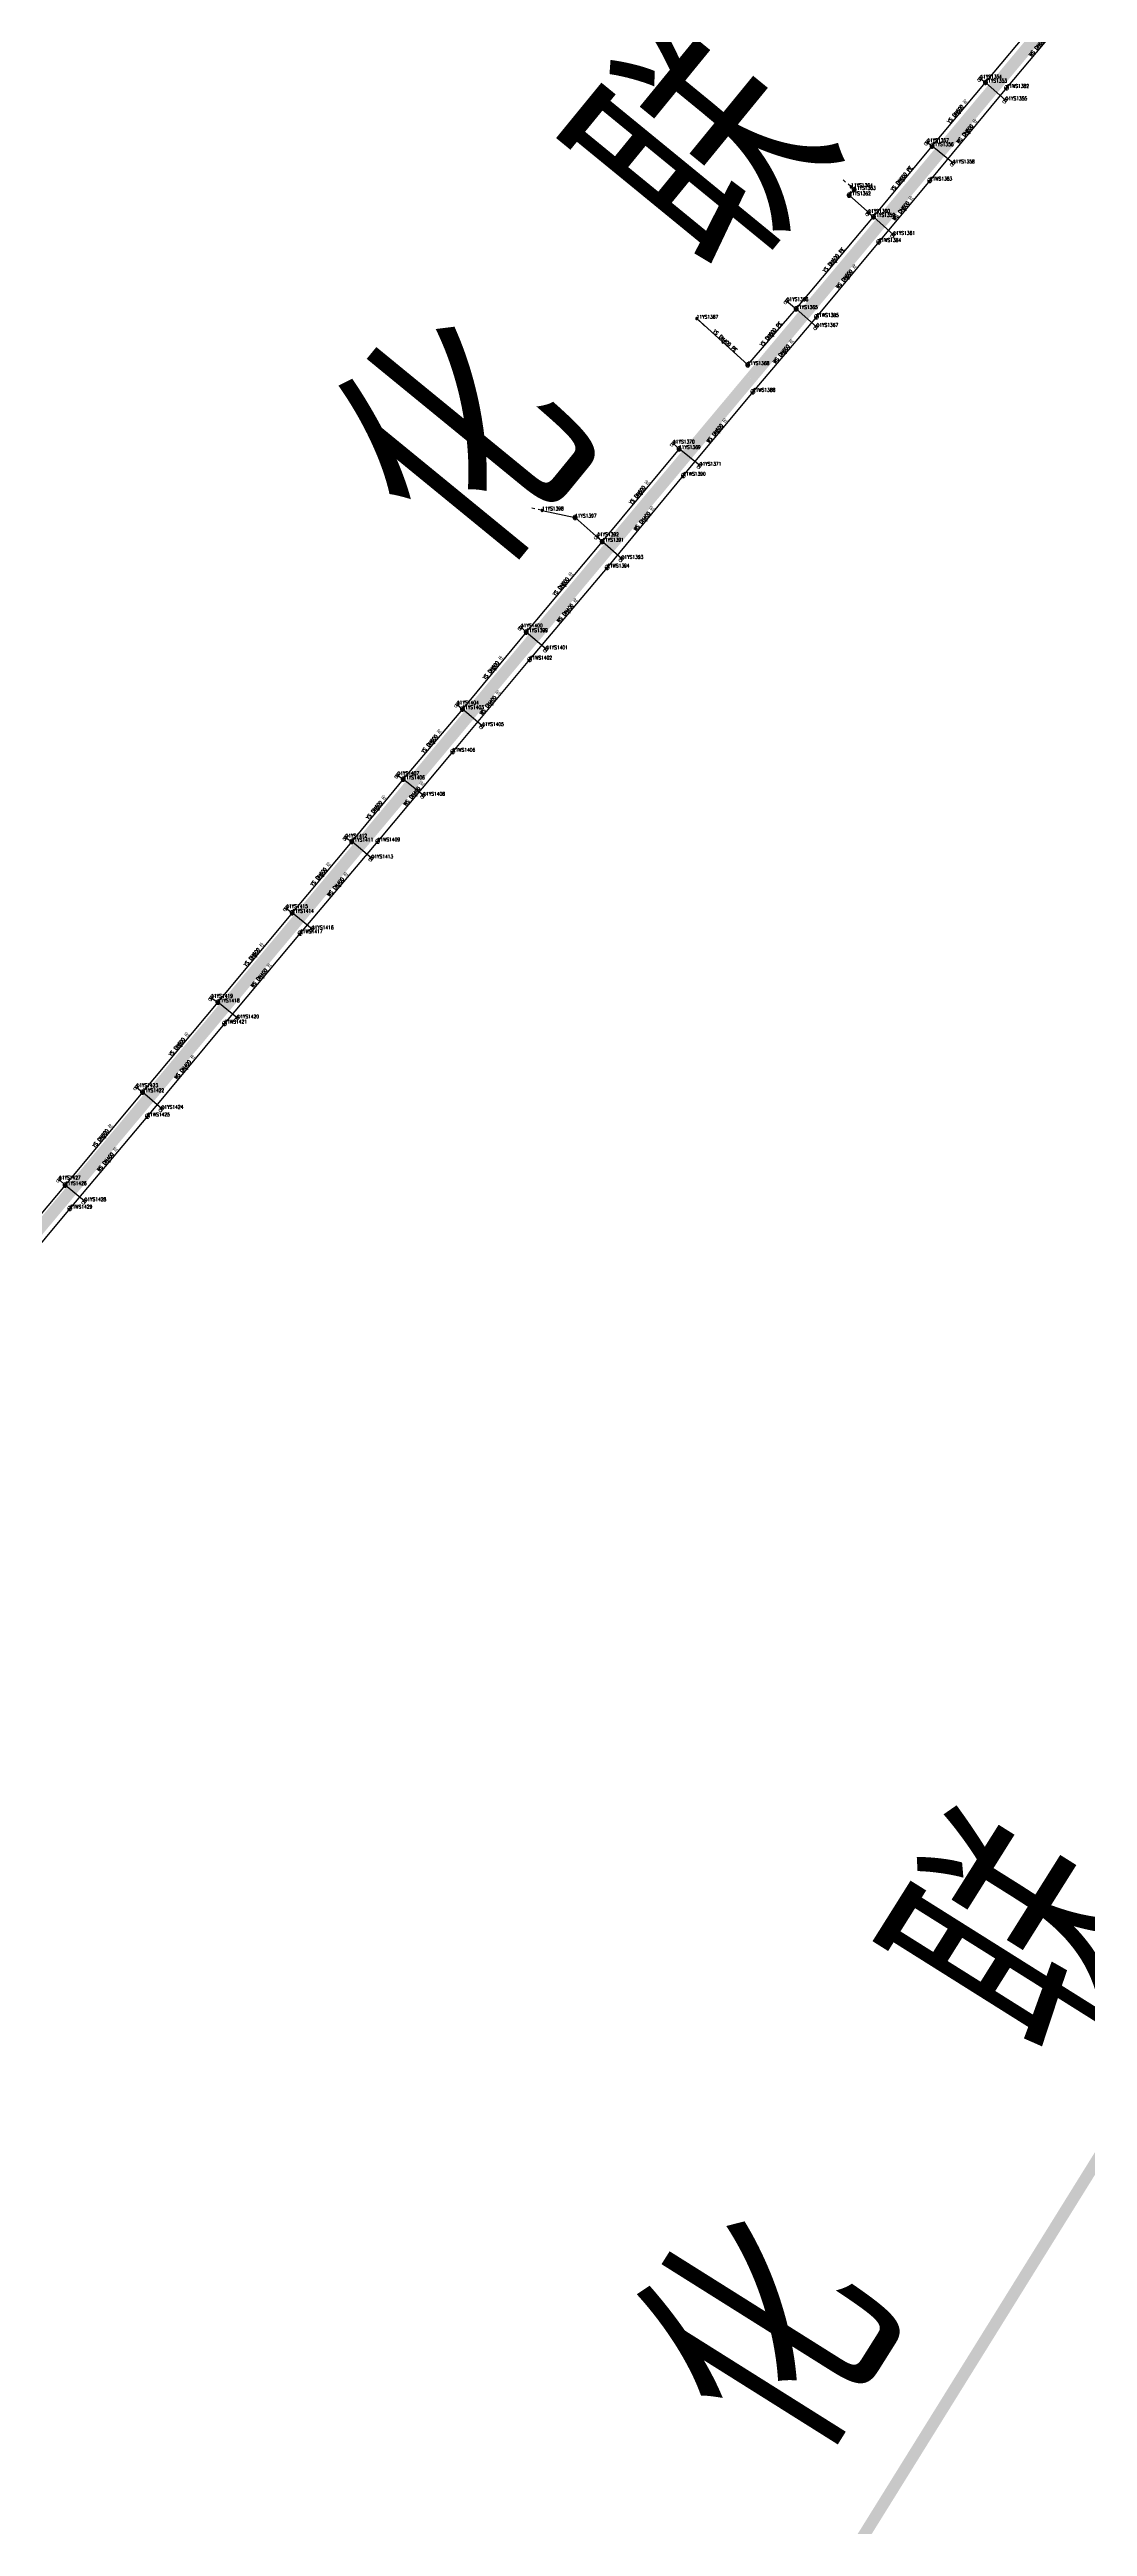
# Model space of a CAD drawing. Extents: x 78813 to 99477, y 2421021 to 2448125.
# Drawn here: x 83394 to 83654, y 2435927 to 2436549 of the extents above; entities that cross this region are included whole.
import ezdxf
from ezdxf.enums import TextEntityAlignment as Align

# ---------------------------------------------------------------- set-up
doc = ezdxf.new("R2010")
doc.units = 0
doc.set_wipeout_variables(frame=1)
doc.layers.get('0').update_dxf_attribs({"linetype": 'CONTINUOUS'})
for name, color, linetype in [('DX_WS', 16, 'CONTINUOUS'), ('DX_YS', 42, 'CONTINUOUS'), ('道路', 5, 'CONTINUOUS')]:
    doc.layers.add(name, color=color, linetype=linetype)
doc.layers.add('WSLINE', color=7, linetype='CONTINUOUS', true_color=0x7f0000)
doc.layers.add('YSLINE', color=7, linetype='CONTINUOUS', true_color=0xcc9900)
doc.layers.add('道路名称', color=7, linetype='CONTINUOUS', lineweight=0)
doc.styles.add('CcNameZT', font='txt.SHX', dxfattribs={"width": 0.8, "bigfont": 'HZTXT.SHX'})
doc.styles.get("Standard").update_dxf_attribs({"font": 'txt.shx', "bigfont": 'hztxt.shx'})
doc.styles.add('宋体0.7', font='', dxfattribs={"width": 0.7})
doc.styles.get('宋体0.7').set_extended_font_data('SimSun')

# ---------------------------------------------------------------- blocks, each defined once
blk = doc.blocks.new('GC546')
at = {"color": 0}
for p in [(0.866, 0.5), (0.866, -0.5)]:
    blk.add_line(p, (0, 0), dxfattribs=at)
blk = doc.blocks.new('PS污水井')
blk.add_lwpolyline([(1, 0), (1, 0.1), (1, 0.1), (1, 0.2), (1, 0.3), (0.9, 0.3), (0.9, 0.4), (0.9, 0.5), (0.8, 0.5), (0.8, 0.6), (0.8, 0.6), (0.7, 0.7), (0.7, 0.7), (0.6, 0.8), (0.6, 0.8), (0.5, 0.9), (0.4, 0.9), (0.4, 0.9), (0.3, 1), (0.2, 1), (0.2, 1), (0.1, 1), (0, 1), (0, 1), (-0.1, 1), (-0.2, 1), (-0.2, 1), (-0.3, 1), (-0.4, 0.9), (-0.4, 0.9), (-0.5, 0.9), (-0.6, 0.8), (-0.6, 0.8), (-0.7, 0.7), (-0.7, 0.7), (-0.8, 0.6), (-0.8, 0.6), (-0.8, 0.5), (-0.9, 0.5), (-0.9, 0.4), (-0.9, 0.3), (-1, 0.3), (-1, 0.2), (-1, 0.1), (-1, 0.1), (-1, 0), (-1, -0.1), (-1, -0.1), (-1, -0.2), (-1, -0.3), (-0.9, -0.3), (-0.9, -0.4), (-0.9, -0.5), (-0.8, -0.5), (-0.8, -0.6), (-0.8, -0.6), (-0.7, -0.7), (-0.7, -0.7), (-0.6, -0.8), (-0.6, -0.8), (-0.5, -0.9), (-0.4, -0.9), (-0.4, -0.9), (-0.3, -1), (-0.2, -1), (-0.2, -1), (-0.1, -1), (0, -1), (0, -1), (0.1, -1), (0.2, -1), (0.2, -1), (0.3, -1), (0.4, -0.9), (0.4, -0.9), (0.5, -0.9), (0.6, -0.8), (0.6, -0.8), (0.7, -0.7), (0.7, -0.7), (0.8, -0.6), (0.8, -0.6), (0.8, -0.5), (0.9, -0.5), (0.9, -0.4), (0.9, -0.3), (1, -0.3), (1, -0.2), (1, -0.1), (1, 0)], close=True)
blk.add_wipeout([(1, 0), (1, 0.1), (1, 0.1), (1, 0.2), (1, 0.3), (0.9, 0.3), (0.9, 0.4), (0.9, 0.5), (0.8, 0.5), (0.8, 0.6), (0.8, 0.6), (0.7, 0.7), (0.7, 0.7), (0.6, 0.8), (0.6, 0.8), (0.5, 0.9), (0.4, 0.9), (0.4, 0.9), (0.3, 1), (0.2, 1), (0.2, 1), (0.1, 1), (0, 1), (0, 1), (-0.1, 1), (-0.2, 1), (-0.2, 1), (-0.3, 1), (-0.4, 0.9), (-0.4, 0.9), (-0.5, 0.9), (-0.6, 0.8), (-0.6, 0.8), (-0.7, 0.7), (-0.7, 0.7), (-0.8, 0.6), (-0.8, 0.6), (-0.8, 0.5), (-0.9, 0.5), (-0.9, 0.4), (-0.9, 0.3), (-1, 0.3), (-1, 0.2), (-1, 0.1), (-1, 0.1), (-1, 0), (-1, -0.1), (-1, -0.1), (-1, -0.2), (-1, -0.3), (-0.9, -0.3), (-0.9, -0.4), (-0.9, -0.5), (-0.8, -0.5), (-0.8, -0.6), (-0.8, -0.6), (-0.7, -0.7), (-0.7, -0.7), (-0.6, -0.8), (-0.6, -0.8), (-0.5, -0.9), (-0.4, -0.9), (-0.4, -0.9), (-0.3, -1), (-0.2, -1), (-0.2, -1), (-0.1, -1), (0, -1), (0, -1), (0.1, -1), (0.2, -1), (0.2, -1), (0.3, -1), (0.4, -0.9), (0.4, -0.9), (0.5, -0.9), (0.6, -0.8), (0.6, -0.8), (0.7, -0.7), (0.7, -0.7), (0.8, -0.6), (0.8, -0.6), (0.8, -0.5), (0.9, -0.5), (0.9, -0.4), (0.9, -0.3), (1, -0.3), (1, -0.2), (1, -0.1)])
for p, q in [((-1, 0), (0, 0)), ((0, 1), (0, 0)), ((0, 0), (0, -1)), ((0, 0), (1, 0))]:
    blk.add_line(p, q)
blk = doc.blocks.new('PS非普查')
blk.add_lwpolyline([(3.7, 0), (5.3, 0)])
blk.add_wipeout([(0.5, 0), (0.5, 0), (0.5, 0.1), (0.5, 0.1), (0.5, 0.1), (0.5, 0.2), (0.5, 0.2), (0.4, 0.2), (0.4, 0.3), (0.4, 0.3), (0.4, 0.3), (0.4, 0.3), (0.3, 0.4), (0.3, 0.4), (0.3, 0.4), (0.2, 0.4), (0.2, 0.4), (0.2, 0.5), (0.2, 0.5), (0.1, 0.5), (0.1, 0.5), (0.1, 0.5), (0, 0.5), (0, 0.5), (-0.1, 0.5), (-0.1, 0.5), (-0.1, 0.5), (-0.2, 0.5), (-0.2, 0.5), (-0.2, 0.4), (-0.3, 0.4), (-0.3, 0.4), (-0.3, 0.4), (-0.3, 0.4), (-0.4, 0.3), (-0.4, 0.3), (-0.4, 0.3), (-0.4, 0.3), (-0.4, 0.2), (-0.5, 0.2), (-0.5, 0.2), (-0.5, 0.1), (-0.5, 0.1), (-0.5, 0.1), (-0.5, 0), (-0.5, 0), (-0.5, 0), (-0.5, -0.1), (-0.5, -0.1), (-0.5, -0.1), (-0.5, -0.2), (-0.5, -0.2), (-0.4, -0.2), (-0.4, -0.3), (-0.4, -0.3), (-0.4, -0.3), (-0.4, -0.3), (-0.3, -0.4), (-0.3, -0.4), (-0.3, -0.4), (-0.3, -0.4), (-0.2, -0.4), (-0.2, -0.5), (-0.2, -0.5), (-0.1, -0.5), (-0.1, -0.5), (-0.1, -0.5), (0, -0.5), (0, -0.5), (0.1, -0.5), (0.1, -0.5), (0.1, -0.5), (0.2, -0.5), (0.2, -0.5), (0.2, -0.4), (0.2, -0.4), (0.3, -0.4), (0.3, -0.4), (0.3, -0.4), (0.4, -0.3), (0.4, -0.3), (0.4, -0.3), (0.4, -0.3), (0.4, -0.2), (0.5, -0.2), (0.5, -0.2), (0.5, -0.1), (0.5, -0.1), (0.5, -0.1)])
blk.add_line((0.5, 0), (2.1, 0))
blk.add_lwpolyline([(0.5, 0), (0.5, 0), (0.5, 0.1), (0.5, 0.1), (0.5, 0.1), (0.5, 0.2), (0.5, 0.2), (0.4, 0.2), (0.4, 0.3), (0.4, 0.3), (0.4, 0.3), (0.4, 0.3), (0.3, 0.4), (0.3, 0.4), (0.3, 0.4), (0.2, 0.4), (0.2, 0.4), (0.2, 0.5), (0.2, 0.5), (0.1, 0.5), (0.1, 0.5), (0.1, 0.5), (0, 0.5), (0, 0.5), (-0.1, 0.5), (-0.1, 0.5), (-0.1, 0.5), (-0.2, 0.5), (-0.2, 0.5), (-0.2, 0.4), (-0.3, 0.4), (-0.3, 0.4), (-0.3, 0.4), (-0.3, 0.4), (-0.4, 0.3), (-0.4, 0.3), (-0.4, 0.3), (-0.4, 0.3), (-0.4, 0.2), (-0.5, 0.2), (-0.5, 0.2), (-0.5, 0.1), (-0.5, 0.1), (-0.5, 0.1), (-0.5, 0), (-0.5, 0), (-0.5, 0), (-0.5, -0.1), (-0.5, -0.1), (-0.5, -0.1), (-0.5, -0.2), (-0.5, -0.2), (-0.4, -0.2), (-0.4, -0.3), (-0.4, -0.3), (-0.4, -0.3), (-0.4, -0.3), (-0.3, -0.4), (-0.3, -0.4), (-0.3, -0.4), (-0.3, -0.4), (-0.2, -0.4), (-0.2, -0.5), (-0.2, -0.5), (-0.1, -0.5), (-0.1, -0.5), (-0.1, -0.5), (0, -0.5), (0, -0.5), (0.1, -0.5), (0.1, -0.5), (0.1, -0.5), (0.2, -0.5), (0.2, -0.5), (0.2, -0.4), (0.2, -0.4), (0.3, -0.4), (0.3, -0.4), (0.3, -0.4), (0.4, -0.3), (0.4, -0.3), (0.4, -0.3), (0.4, -0.3), (0.4, -0.2), (0.5, -0.2), (0.5, -0.2), (0.5, -0.1), (0.5, -0.1), (0.5, -0.1), (0.5, 0)], close=True)
blk = doc.blocks.new('PS雨水井')
blk.add_lwpolyline([(1, 0), (1, 0.1), (1, 0.1), (1, 0.2), (1, 0.3), (0.9, 0.3), (0.9, 0.4), (0.9, 0.5), (0.8, 0.5), (0.8, 0.6), (0.8, 0.6), (0.7, 0.7), (0.7, 0.7), (0.6, 0.8), (0.6, 0.8), (0.5, 0.9), (0.4, 0.9), (0.4, 0.9), (0.3, 1), (0.2, 1), (0.2, 1), (0.1, 1), (0, 1), (0, 1), (-0.1, 1), (-0.2, 1), (-0.2, 1), (-0.3, 1), (-0.4, 0.9), (-0.4, 0.9), (-0.5, 0.9), (-0.6, 0.8), (-0.6, 0.8), (-0.7, 0.7), (-0.7, 0.7), (-0.8, 0.6), (-0.8, 0.6), (-0.8, 0.5), (-0.9, 0.5), (-0.9, 0.4), (-0.9, 0.3), (-1, 0.3), (-1, 0.2), (-1, 0.1), (-1, 0.1), (-1, 0), (-1, -0.1), (-1, -0.1), (-1, -0.2), (-1, -0.3), (-0.9, -0.3), (-0.9, -0.4), (-0.9, -0.5), (-0.8, -0.5), (-0.8, -0.6), (-0.8, -0.6), (-0.7, -0.7), (-0.7, -0.7), (-0.6, -0.8), (-0.6, -0.8), (-0.5, -0.9), (-0.4, -0.9), (-0.4, -0.9), (-0.3, -1), (-0.2, -1), (-0.2, -1), (-0.1, -1), (0, -1), (0, -1), (0.1, -1), (0.2, -1), (0.2, -1), (0.3, -1), (0.4, -0.9), (0.4, -0.9), (0.5, -0.9), (0.6, -0.8), (0.6, -0.8), (0.7, -0.7), (0.7, -0.7), (0.8, -0.6), (0.8, -0.6), (0.8, -0.5), (0.9, -0.5), (0.9, -0.4), (0.9, -0.3), (1, -0.3), (1, -0.2), (1, -0.1), (1, 0)], close=True)
blk.add_wipeout([(1, 0), (1, 0.1), (1, 0.1), (1, 0.2), (1, 0.3), (0.9, 0.3), (0.9, 0.4), (0.9, 0.5), (0.8, 0.5), (0.8, 0.6), (0.8, 0.6), (0.7, 0.7), (0.7, 0.7), (0.6, 0.8), (0.6, 0.8), (0.5, 0.9), (0.4, 0.9), (0.4, 0.9), (0.3, 1), (0.2, 1), (0.2, 1), (0.1, 1), (0, 1), (0, 1), (-0.1, 1), (-0.2, 1), (-0.2, 1), (-0.3, 1), (-0.4, 0.9), (-0.4, 0.9), (-0.5, 0.9), (-0.6, 0.8), (-0.6, 0.8), (-0.7, 0.7), (-0.7, 0.7), (-0.8, 0.6), (-0.8, 0.6), (-0.8, 0.5), (-0.9, 0.5), (-0.9, 0.4), (-0.9, 0.3), (-1, 0.3), (-1, 0.2), (-1, 0.1), (-1, 0.1), (-1, 0), (-1, -0.1), (-1, -0.1), (-1, -0.2), (-1, -0.3), (-0.9, -0.3), (-0.9, -0.4), (-0.9, -0.5), (-0.8, -0.5), (-0.8, -0.6), (-0.8, -0.6), (-0.7, -0.7), (-0.7, -0.7), (-0.6, -0.8), (-0.6, -0.8), (-0.5, -0.9), (-0.4, -0.9), (-0.4, -0.9), (-0.3, -1), (-0.2, -1), (-0.2, -1), (-0.1, -1), (0, -1), (0, -1), (0.1, -1), (0.2, -1), (0.2, -1), (0.3, -1), (0.4, -0.9), (0.4, -0.9), (0.5, -0.9), (0.6, -0.8), (0.6, -0.8), (0.7, -0.7), (0.7, -0.7), (0.8, -0.6), (0.8, -0.6), (0.8, -0.5), (0.9, -0.5), (0.9, -0.4), (0.9, -0.3), (1, -0.3), (1, -0.2), (1, -0.1)])
for p, q in [((-1, 0), (0, 0)), ((-0.9, 0.5), (0, 0.5)), ((0, 1), (0, 0)), ((0, 0.5), (0.9, 0.5)), ((0, 0), (0, -1)), ((0, 0), (1, 0)), ((-0.9, -0.5), (0, -0.5)), ((0, -0.5), (0.9, -0.5))]:
    blk.add_line(p, q)
blk = doc.blocks.new('PS雨篦')
blk.add_lwpolyline([(-1.5, 0.5), (0, 0.5), (1.5, 0.5), (1.5, -0.5), (0, -0.5), (-1.5, -0.5)], close=True)
blk.add_wipeout([(-1.5, 0.5), (0, 0.5), (1.5, 0.5), (1.5, -0.5), (0, -0.5), (-1.5, -0.5)])
for p, q in [((-0.5, -0.5), (-0.5, 0.5)), ((0.5, -0.5), (0.5, 0.5))]:
    blk.add_line(p, q)

msp = doc.modelspace()

# ---------------------------------------------------------------- linework, layer by layer
at = {"layer": '道路', "const_width": 3, "flags": 128}
msp.add_lwpolyline([(83544, 2435838.09), (83710.32, 2436105.63), (83833.43, 2436307.47)], dxfattribs=at)

# ---------------------------------------------------------------- block references
at = {"layer": 'DX_WS', "xscale": 0.5, "yscale": 0.5, "zscale": 0.5}
for p in [(83633.89, 2436539.11, -1.26), (83614.61, 2436515.87, -1.15), (83601.79, 2436500.45, -1.09), (83586.15, 2436481.63, -1.16), (83570.23, 2436462.87, -1.07), (83552.77, 2436441.81, 0.94), (83533.66, 2436418.78, 0.88), (83514.21, 2436395.69, 0.89), (83494.92, 2436372.57, 0.92), (83476.07, 2436350.06, 0.9), (83456.6, 2436327.01, 0.84), (83437.65, 2436304.35, 0.93), (83418.28, 2436281.08, 0.79), (83398.83, 2436257.96, 0.87)]:
    msp.add_blockref('PS污水井', p, dxfattribs=at)
at = {"layer": 'DX_WS', "yscale": 0.5, "zscale": 0.5}
for p, xscale, rotation in [((83624.25, 2436527.49, -1.21), 0.5000000001135817, 50.31516701936402), ((83608.2, 2436508.16, -1.12), 0.4999999999835525, 50.2727197721234), ((83593.97, 2436491.04, -1.07), 0.4999999998363592, 50.2567775922883), ((83578.19, 2436472.25, -1.15), 0.4999999998705856, 49.69171122794507), ((83561.5, 2436452.34, -0.06), 0.5000000001800443, 50.32209119413318), ((83543.21, 2436430.3, 0.91), 0.500000000092417, 50.32018863700351), ((83523.93, 2436407.24, 0.91), 0.4999999998300563, 49.89359114834808), ((83504.57, 2436384.13, 0.93), 0.4999999999802917, 50.16227366133528), ((83485.5, 2436361.32, 0.93), 0.5000000001139561, 50.05822189560482), ((83466.34, 2436338.54, 0.87), 0.5000000001157696, 49.82028252500651), ((83447.13, 2436315.68, 0.91), 0.4999999999619109, 50.082188091703), ((83427.97, 2436292.71, 0.86), 0.4999999998829309, 50.23828672252367), ((83408.56, 2436269.52, 0.83), 0.499999999871531, 49.9239776950066)]:
    msp.add_blockref('GC546', p, dxfattribs=dict(at, xscale=xscale, rotation=rotation))
at = {"layer": 'DX_YS', "xscale": 0.5, "yscale": 0.5, "zscale": 0.5}
for p in [(83628.56, 2436540.43, 0.99), (83615.18, 2436524.5, 0.94), (83600.48, 2436506.74, 0.88), (83581.1, 2436483.63, 0.95), (83568.93, 2436469.57, 0.67), (83551.69, 2436448.5, 0.57), (83525.59, 2436431.29, 0.44), (83532.43, 2436425.24, -0.12), (83513.35, 2436402.56, -0.21), (83497.33, 2436383.24, -0.1), (83482.49, 2436365.64, -0.24), (83469.55, 2436350, -0.11), (83454.63, 2436332.15, -0.09), (83436, 2436309.68, -0.19), (83417.07, 2436287.12, -0.44), (83397.63, 2436263.81, -0.41)]:
    msp.add_blockref('PS雨水井', p, dxfattribs=at)
at = {"layer": 'DX_YS', "yscale": 0.5, "zscale": 0.5}
for name, p, xscale, rotation in [('GC546', (83621.87, 2436532.46, 0.96), 0.5000000000443044, 49.99656981238176), ('PS雨篦', (83620.46, 2436520.17, 1.59), 0.5000000000245313, 50.61138385777105), ('PS非普查', (83594.88, 2436514.23, 1.45), 0.4999999998559341, 138.3334616325553), ('GC546', (83607.83, 2436515.62, 0.91), 0.4999999999621418, 50.36970901527143), ('GC546', (83590.79, 2436495.18, 0.9), 0.4999999998234514, 50.01635400374818), ('PS非普查', (83556.12, 2436481.2, 0.73), 0.499999999879323, 317.7701781029002), ('GC546', (83562.53, 2436475.38, 0.7), 0.499999999879323, 317.7701781029002), ('GC546', (83575.02, 2436476.6, 0.81), 0.5000000000385271, 49.14103349882308), ('PS非普查', (83517.34, 2436433.09, 1.35), 0.4999999999499245, 167.7222490323748), ('GC546', (83542.06, 2436436.87, 0.32), 0.5000000001649919, 50.36859741209128), ('GC546', (83522.89, 2436413.9, -0.15), 0.5000000000447102, 49.91964180240085), ('GC546', (83505.34, 2436392.9, -0.14), 0.5000000000485088, 50.33850093052988), ('PS雨篦', (83502.31, 2436379, 2.01), 0.5000000000679891, 49.6751731427942), ('GC546', (83489.91, 2436374.44, -0.16), 0.4999999998712793, 49.85910312474421), ('GC546', (83476.02, 2436357.82, -0.18), 0.5000000000782506, 50.40760337931015), ('GC546', (83462.09, 2436341.08, -0.1), 0.5000000001427256, 50.10926081947334), ('GC546', (83445.32, 2436320.92, 0.3), 0.500000000048521, 50.33993419014974), ('GC546', (83426.54, 2436298.4, -0.29), 0.5000000001293597, 49.99667082261723), ('GC546', (83407.35, 2436275.47, -0.42), 0.4999999999489183, 50.16663067370646)]:
    msp.add_blockref(name, p, dxfattribs=dict(at, xscale=xscale, rotation=rotation))

# ---------------------------------------------------------------- texts
at = {"layer": 'DX_WS', "style": 'CcNameZT', "width": 0.8}
for s, rotation, p in [(' WS DN600 砼', 49.99924, (83642.23, 2436549.43, -1.39)), (' WS DN600 砼', 50.31517, (83624.06, 2436527.65, -1.26)), (' WS DN600 砼', 50.27272, (83608.01, 2436508.32, -1.15)), (' WS DN600 砼', 50.25678, (83593.78, 2436491.2, -1.09)), (' WS DN600 砼', 49.69171, (83578, 2436472.41, -1.16)), (' WS DN600 砼', 50.32209, (83561.31, 2436452.5, -1.07)), (' WS DN400 砼', 50.32019, (83543.02, 2436430.46, 0.94)), (' WS DN400 砼', 49.89359, (83523.74, 2436407.4, 0.88)), (' WS DN400 砼', 49.82028, (83466.15, 2436338.7, 0.9)), (' WS DN400 砼', 50.08219, (83446.94, 2436315.84, 0.84)), (' WS DN400 砼', 50.23829, (83427.77, 2436292.87, 0.93)), (' WS DN400 砼', 49.92398, (83408.37, 2436269.68, 0.79))]:
    msp.add_text(s, height=0.9, rotation=rotation, dxfattribs=at).set_placement(p, align=Align.CENTER)
at = {"layer": 'DX_YS', "style": 'CcNameZT', "width": 0.8}
for s, rotation, p in [(' YS DN600 砼', 49.99657, (83621.68, 2436532.62, 0.99)), (' YS DN600 PE', 50.36971, (83607.64, 2436515.78, 0.94)), (' YS DN600 PE', 50.01635, (83590.6, 2436495.34, 0.85)), (' YS DN600 PE', 49.14103, (83574.83, 2436476.76, 0.95)), (' YS DN600 砼', 50.3686, (83541.87, 2436437.03, 0.57)), (' YS DN600 砼', 49.91964, (83522.7, 2436414.06, -0.12)), (' YS DN600 砼', 50.3385, (83505.14, 2436393.06, -0.21)), (' YS DN600 砼', 50.4076, (83475.83, 2436357.98, -0.24)), (' YS DN600 砼', 50.10926, (83461.9, 2436341.24, -0.11)), (' YS DN600 砼', 50.33993, (83445.13, 2436321.08, -0.09)), (' YS DN600 砼', 49.99667, (83426.34, 2436298.56, -0.19)), (' YS DN600 砼', 50.16663, (83407.16, 2436275.63, -0.44))]:
    msp.add_text(s, height=0.9, rotation=rotation, dxfattribs=at).set_placement(p, align=Align.CENTER)
at = {"layer": '道路名称', "style": '宋体0.7', "width": 0.7}
msp.add_text('化   联  一   路', height=50, rotation=57.85081, dxfattribs=at).set_placement((83581.65, 2435942.4))

# ---------------------------------------------------------------- next in the draw order: linework, layer by layer
at = {"layer": 'YSLINE'}
for p, q in [((83556.12, 2436481.2, 0.73), (83568.93, 2436469.57, 0.67)), ((83517.34, 2436433.09, 1.35), (83525.59, 2436431.29, 1.23))]:
    msp.add_line(p, q, dxfattribs=at)

# ---------------------------------------------------------------- next in the draw order: block references
at = {"layer": 'DX_YS', "yscale": 0.5, "zscale": 0.5}
for p, xscale, rotation in [((83627.3, 2436541.44, 1.55), 0.4999999999090621, 231.1627545002412), ((83633.63, 2436535.99, 1.57), 0.5000000000372579, 48.80608145300913), ((83613.97, 2436525.48, 1.6), 0.4999999999866208, 230.9221490011614), ((83599.2, 2436507.74, 1.75), 0.50000000001363, 231.7594485799919), ((83605.48, 2436502.23, 1.71), 0.5000000001122126, 47.98114812488419), ((83578.72, 2436485.61, 1.8), 0.5000000000392996, 230.1967959175348), ((83586.2, 2436479.15, 1.8), 0.5000000000752736, 48.72673620192928), ((83550.2, 2436449.88, 1.79), 0.5000000001550382, 227.0695515786038), ((83556.91, 2436444.31, 1.83), 0.5000000000291163, 51.28806580835783), ((83531.16, 2436426.6, 1.77), 0.4999999999202025, 222.9047474286367), ((83537.31, 2436420.94, 1.85), 0.500000000085491, 48.66491921050184), ((83512.04, 2436403.75, 1.77), 0.4999999999655983, 227.8372774940754), ((83518.38, 2436398.25, 1.93), 0.5000000001266739, 49.42216993345854), ((83496, 2436384.42, 1.98), 0.500000000033123, 228.2379830084262), ((83481.05, 2436366.67, 1.71), 0.4999999998873778, 234.586460977827), ((83487.54, 2436361.53, 1.86), 0.4999999998648544, 50.85839142946028), ((83468.01, 2436351.04, 1.83), 0.4999999999567269, 235.8148382344507), ((83474.54, 2436345.81, 1.82), 0.5000000001470911, 50.02550500717471), ((83453.14, 2436333.33, 1.81), 0.5000000001068663, 231.858009857835), ((83459.6, 2436328, 1.78), 0.4999999998681482, 50.14457200649213), ((83434.32, 2436310.82, 1.77), 0.5000000001461958, 235.8735204100795), ((83440.88, 2436305.67, 1.85), 0.4999999999246744, 50.53124722115609), ((83415.55, 2436288.41, 1.64), 0.5000000000564347, 229.6606556088874), ((83421.88, 2436282.96, 1.63), 0.5000000000806436, 49.20414176085637), ((83396.14, 2436265.24, 1.64), 0.4999999999648589, 226.2974862730226), ((83402.52, 2436259.79, 1.71), 0.5000000000845772, 50.58586021778638)]:
    msp.add_blockref('PS雨篦', p, dxfattribs=dict(at, xscale=xscale, rotation=rotation))
at = {"layer": 'DX_YS', "xscale": 0.5, "yscale": 0.5, "zscale": 0.5}
msp.add_blockref('PS雨水井', (83595.63, 2436513.55, 1.37), dxfattribs=at)

# ---------------------------------------------------------------- next in the draw order: texts
at = {"layer": 'DX_WS', "width": 0.8}
for s, p in [('11WS1383', (83614.61, 2436515.87, -1.15)), ('11WS1388', (83570.23, 2436462.87, -1.07)), ('11WS1406', (83494.92, 2436372.57, 0.92)), ('11WS1409', (83476.07, 2436350.06, 0.9))]:
    msp.add_text(s, height=0.9, dxfattribs=at).set_placement(p)
at = {"layer": 'DX_WS', "style": 'CcNameZT', "width": 0.8}
msp.add_text(' WS DN400 砼', height=0.9, rotation=50.16227, dxfattribs=at).set_placement((83504.37, 2436384.29, 0.89), align=Align.CENTER)
at = {"layer": 'DX_YS', "width": 0.8}
for s, p in [('11YS1358', (83620.46, 2436520.17, 1.59)), ('11YS1387', (83556.12, 2436481.2, 0.73)), ('11YS1368', (83568.93, 2436469.57, 0.67)), ('11YS1398', (83517.34, 2436433.09, 1.35)), ('11YS1397', (83525.59, 2436431.29, 0.44)), ('11YS1405', (83502.31, 2436379, 2.01))]:
    msp.add_text(s, height=0.9, dxfattribs=at).set_placement(p)
at = {"layer": 'DX_YS', "style": 'CcNameZT', "width": 0.8}
for s, rotation, p in [(' YS DN400 PE', 317.77018, (83562.69, 2436475.57, 0.67)), (' YS DN600 砼', 49.8591, (83489.72, 2436374.6, -0.1))]:
    msp.add_text(s, height=0.9, rotation=rotation, dxfattribs=at).set_placement(p, align=Align.CENTER)

# ---------------------------------------------------------------- next in the draw order: linework, layer by layer
at = {"layer": 'WSLINE'}
for p, q in [((83650.95, 2436559.43, -1.39), (83633.89, 2436539.11, -1.26)), ((83633.89, 2436539.11, -1.26), (83614.61, 2436515.87, -1.15)), ((83614.61, 2436515.87, -1.15), (83601.79, 2436500.45, -1.09)), ((83601.79, 2436500.45, -1.09), (83586.15, 2436481.63, -1.06)), ((83586.15, 2436481.63, -1.16), (83570.23, 2436462.87, -1.14)), ((83570.23, 2436462.87, -1.07), (83552.77, 2436441.81, 0.94)), ((83552.77, 2436441.81, 0.94), (83533.66, 2436418.78, 0.88)), ((83533.66, 2436418.78, 0.88), (83514.21, 2436395.69, 0.93)), ((83514.21, 2436395.69, 0.89), (83494.92, 2436372.57, 0.96)), ((83494.92, 2436372.57, 0.92), (83476.07, 2436350.06, 0.94)), ((83476.07, 2436350.06, 0.9), (83456.6, 2436327.01, 0.84)), ((83456.6, 2436327.01, 0.84), (83437.65, 2436304.35, 0.98)), ((83437.65, 2436304.35, 0.93), (83418.28, 2436281.08, 0.79)), ((83418.28, 2436281.08, 0.79), (83398.83, 2436257.96, 0.87)), ((83398.83, 2436257.96, 0.87), (83379.51, 2436234.77, 0.79))]:
    msp.add_line(p, q, dxfattribs=at)
at = {"layer": 'YSLINE'}
for p, q in [((83628.56, 2436540.43, 0.99), (83649.74, 2436565.71, 0.95)), ((83615.18, 2436524.5, 0.94), (83628.56, 2436540.43, 0.99)), ((83627.3, 2436541.44, 1.55), (83628.56, 2436540.43, 1.35)), ((83633.63, 2436535.99, 1.57), (83628.56, 2436540.43, 1.31)), ((83600.48, 2436506.74, 0.88), (83615.18, 2436524.5, 0.94)), ((83613.97, 2436525.48, 1.6), (83615.18, 2436524.5, 1.44)), ((83620.46, 2436520.17, 1.59), (83615.18, 2436524.5, 1.39)), ((83581.1, 2436483.63, 0.95), (83600.48, 2436506.74, 0.85)), ((83599.2, 2436507.74, 1.75), (83600.48, 2436506.74, 1.64)), ((83605.48, 2436502.23, 1.71), (83600.48, 2436506.74, 1.5)), ((83568.93, 2436469.57, 0.67), (83581.1, 2436483.63, 0.95)), ((83578.72, 2436485.61, 1.8), (83581.1, 2436483.63, 1.61)), ((83586.2, 2436479.15, 1.8), (83581.1, 2436483.63, 1.75)), ((83551.69, 2436448.5, 0.57), (83532.43, 2436425.24, 0.08)), ((83550.2, 2436449.88, 1.79), (83551.69, 2436448.5, 1.66)), ((83556.91, 2436444.31, 1.83), (83551.69, 2436448.5, 1.61)), ((83525.59, 2436431.29, 0.44), (83532.43, 2436425.24, -0.12)), ((83532.43, 2436425.24, -0.12), (83513.35, 2436402.56, -0.18)), ((83531.16, 2436426.6, 1.77), (83532.43, 2436425.24, 1.68)), ((83537.31, 2436420.94, 1.85), (83532.43, 2436425.24, 1.73)), ((83512.04, 2436403.75, 1.77), (83513.35, 2436402.56, 1.69)), ((83513.35, 2436402.56, -0.21), (83497.33, 2436383.24, -0.07)), ((83518.38, 2436398.25, 1.93), (83513.35, 2436402.56, 1.73)), ((83496, 2436384.42, 1.98), (83497.33, 2436383.24, 1.88)), ((83497.33, 2436383.24, -0.1), (83482.49, 2436365.64, -0.22)), ((83502.31, 2436379, 2.01), (83497.33, 2436383.24, 1.76)), ((83482.49, 2436365.64, -0.24), (83469.55, 2436350, -0.11)), ((83481.05, 2436366.67, 1.71), (83482.49, 2436365.64, 1.72)), ((83487.54, 2436361.53, 1.86), (83482.49, 2436365.64, 1.67)), ((83469.55, 2436350, -0.11), (83454.63, 2436332.15, -0.09)), ((83468.01, 2436351.04, 1.83), (83469.55, 2436350, 1.64)), ((83474.54, 2436345.81, 1.82), (83469.55, 2436350, 1.66)), ((83454.63, 2436332.15, -0.09), (83436, 2436309.68, 0.69)), ((83453.14, 2436333.33, 1.81), (83454.63, 2436332.15, 1.61)), ((83459.6, 2436328, 1.78), (83454.63, 2436332.15, 1.61)), ((83436, 2436309.68, -0.19), (83417.07, 2436287.12, -0.39)), ((83434.32, 2436310.82, 1.77), (83436, 2436309.68, 1.71)), ((83440.88, 2436305.67, 1.85), (83436, 2436309.68, 1.71)), ((83417.07, 2436287.12, -0.44), (83397.63, 2436263.81, -0.41)), ((83415.55, 2436288.41, 1.64), (83417.07, 2436287.12, 1.51)), ((83421.88, 2436282.96, 1.63), (83417.07, 2436287.12, 1.35)), ((83397.63, 2436263.81, -0.41), (83378.57, 2436241.12, -0.44)), ((83396.14, 2436265.24, 1.64), (83397.63, 2436263.81, 1.49)), ((83402.52, 2436259.79, 1.71), (83397.63, 2436263.81, 1.49))]:
    msp.add_line(p, q, dxfattribs=at)
at = {"layer": '道路', "const_width": 3, "flags": 128}
msp.add_lwpolyline([(83569.71, 2436466.25), (82170.88, 2434794.42), (82013.3, 2434608.56)], dxfattribs=at)

# ---------------------------------------------------------------- next in the draw order: block references
at = {"layer": 'DX_YS', "xscale": 0.5, "yscale": 0.5, "zscale": 0.5}
msp.add_blockref('PS雨水井', (83594.39, 2436512.15, 1.38), dxfattribs=at)

# ---------------------------------------------------------------- next in the draw order: texts
at = {"layer": 'DX_WS', "width": 0.8}
for s, p in [('11WS1382', (83633.89, 2436539.11, -1.26)), ('11WS1384', (83601.79, 2436500.45, -1.09)), ('11WS1385', (83586.15, 2436481.63, -1.16)), ('11WS1390', (83552.77, 2436441.81, 0.94)), ('11WS1394', (83533.66, 2436418.78, 0.88)), ('11WS1402', (83514.21, 2436395.69, 0.89)), ('11WS1417', (83456.6, 2436327.01, 0.84)), ('11WS1421', (83437.65, 2436304.35, 0.93)), ('11WS1425', (83418.28, 2436281.08, 0.79)), ('11WS1429', (83398.83, 2436257.96, 0.87))]:
    msp.add_text(s, height=0.9, dxfattribs=at).set_placement(p)
at = {"layer": 'DX_WS', "style": 'CcNameZT', "width": 0.8}
msp.add_text(' WS DN400 砼', height=0.9, rotation=50.05822, dxfattribs=at).set_placement((83485.31, 2436361.48, 0.92), align=Align.CENTER)
at = {"layer": 'DX_YS', "width": 0.8}
for s, p in [('11YS1354', (83627.3, 2436541.44, 1.55)), ('11YS1353', (83628.56, 2436540.43, 0.99)), ('11YS1355', (83633.63, 2436535.99, 1.57)), ('11YS1357', (83613.97, 2436525.48, 1.6)), ('11YS1356', (83615.18, 2436524.5, 0.94)), ('11YS1360', (83599.2, 2436507.74, 1.75)), ('11YS1359', (83600.48, 2436506.74, 0.88)), ('11YS1361', (83605.48, 2436502.23, 1.71)), ('11YS1366', (83578.72, 2436485.61, 1.8)), ('11YS1365', (83581.1, 2436483.63, 0.95)), ('11YS1367', (83586.2, 2436479.15, 1.8)), ('11YS1370', (83550.2, 2436449.88, 1.79)), ('11YS1369', (83551.69, 2436448.5, 0.57)), ('11YS1371', (83556.91, 2436444.31, 1.83)), ('11YS1392', (83531.16, 2436426.6, 1.77)), ('11YS1391', (83532.43, 2436425.24, -0.12)), ('11YS1393', (83537.31, 2436420.94, 1.85)), ('11YS1400', (83512.04, 2436403.75, 1.77)), ('11YS1399', (83513.35, 2436402.56, -0.21)), ('11YS1401', (83518.38, 2436398.25, 1.93)), ('11YS1404', (83496, 2436384.42, 1.98)), ('11YS1403', (83497.33, 2436383.24, -0.1)), ('11YS1407', (83481.05, 2436366.67, 1.71)), ('11YS1406', (83482.49, 2436365.64, -0.24)), ('11YS1408', (83487.54, 2436361.53, 1.86)), ('11YS1412', (83468.01, 2436351.04, 1.83)), ('11YS1411', (83469.55, 2436350, -0.11)), ('11YS1413', (83474.54, 2436345.81, 1.82)), ('11YS1415', (83453.14, 2436333.33, 1.81)), ('11YS1414', (83454.63, 2436332.15, -0.09)), ('11YS1416', (83459.6, 2436328, 1.78)), ('11YS1419', (83434.32, 2436310.82, 1.77)), ('11YS1418', (83436, 2436309.68, -0.19)), ('11YS1420', (83440.88, 2436305.67, 1.85)), ('11YS1423', (83415.55, 2436288.41, 1.64)), ('11YS1422', (83417.07, 2436287.12, -0.44)), ('11YS1424', (83421.88, 2436282.96, 1.63)), ('11YS1427', (83396.14, 2436265.24, 1.64)), ('11YS1426', (83397.63, 2436263.81, -0.41)), ('11YS1428', (83402.52, 2436259.79, 1.71))]:
    msp.add_text(s, height=0.9, dxfattribs=at).set_placement(p)

# ---------------------------------------------------------------- next in the draw order: linework, layer by layer
at = {"layer": 'YSLINE'}
for p, q in [((83595.63, 2436513.55, 1.37), (83594.39, 2436512.15, 1.38)), ((83594.39, 2436512.15, 1.38), (83600.48, 2436506.74, 1.04)), ((83594.88, 2436514.23, 1.45), (83595.63, 2436513.55, 1.42))]:
    msp.add_line(p, q, dxfattribs=at)
at = {"layer": '道路', "const_width": 3, "flags": 128}
msp.add_lwpolyline([(83862.86, 2437197.36), (84024.8, 2437061.05), (84033.59, 2437035.19), (84020.18, 2437004.71), (83569.72, 2436466.25)], dxfattribs=at)

# ---------------------------------------------------------------- next in the draw order: texts
at = {"layer": 'DX_YS', "width": 0.8}
for s, p in [('11YS1364', (83594.88, 2436514.23, 1.45)), ('11YS1362', (83594.39, 2436512.15, 1.38)), ('11YS1363', (83595.63, 2436513.55, 1.37))]:
    msp.add_text(s, height=0.9, dxfattribs=at).set_placement(p)
at = {"layer": '道路名称', "style": '宋体0.7', "width": 0.7}
msp.add_text('化  联  三  路', height=50, rotation=50.71197, dxfattribs=at).set_placement((83501.11, 2436416.54))

doc.saveas('drawing.dxf')
